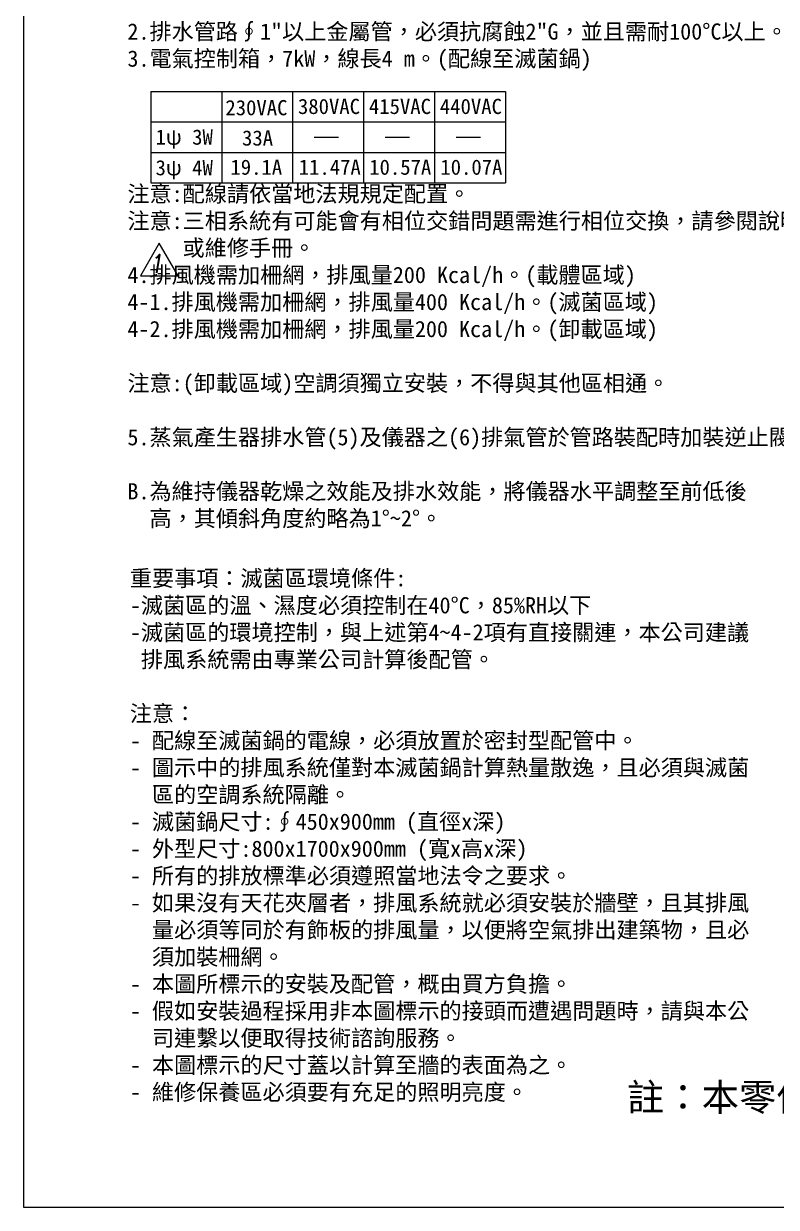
# Model space of a CAD drawing. Header units: millimetres. Extents: x 14969 to 28154, y 18 to 9288.
# Drawn here: x 14969 to 18681, y 18 to 5855 of the extents above; entities that cross this region are included whole.
import ezdxf

# ---------------------------------------------------------------- set-up
doc = ezdxf.new("R2010")
doc.units = ezdxf.units.MM
doc.header["$MEASUREMENT"] = 0
doc.layers.get('0').update_dxf_attribs({"lineweight": 25})
for name, color, linetype, lineweight in [('D', 3, 'Continuous', 13), ('F', 7, 'Continuous', 15), ('T', 4, 'Continuous', 15)]:
    doc.layers.add(name, color=color, linetype=linetype, lineweight=lineweight)
doc.styles.get("Standard").update_dxf_attribs({"font": 'KAIU.TTF'})
doc.styles.add('STU25', font='isocp2.shx')
doc.styles.add('Text', font='romans.shx', dxfattribs={"width": 0.8, "oblique": 10})

msp = doc.modelspace()

# ---------------------------------------------------------------- linework, layer by layer
at = {"layer": 'D'}
for p, q in [((15595.367, 5520.316), (15595.367, 5070.316)), ((15595.367, 5520.316), (17345.367, 5520.316)), ((15945.367, 5520.316), (15945.367, 5070.316)), ((16295.367, 5520.316), (16295.367, 5070.316)), ((16645.367, 5520.316), (16645.367, 5070.316)), ((16995.367, 5520.316), (16995.367, 5070.316)), ((17345.367, 5520.316), (17345.367, 5070.316)), ((15595.367, 5370.316), (17345.367, 5370.316)), ((15595.367, 5220.316), (17345.367, 5220.316)), ((15595.367, 5070.316), (17345.367, 5070.316))]:
    msp.add_line(p, q, dxfattribs=at)
at = {"layer": 'D', "color": 11}
for p, q in [((16401.642, 5295.316), (16521.324, 5295.316)), ((16751.642, 5295.316), (16871.324, 5295.316)), ((17101.642, 5295.316), (17221.324, 5295.316))]:
    msp.add_line(p, q, dxfattribs=at)
at = {"layer": 'F', "color": 6}
msp.add_lwpolyline([(14968.533, 9288.412), (14968.533, 18.412), (28153.533, 18.412), (28153.533, 9288.412)], close=True, dxfattribs=at)
msp.add_lwpolyline([(14968.533, 9288.412), (14968.533, 18.412), (28153.533, 18.412), (28153.533, 9288.412)], close=True, dxfattribs=at)
at = {"layer": 'F', "color": 7}
msp.add_lwpolyline([(15637.675, 4772.915), (15544.184, 4610.984), (15731.166, 4610.984)], close=True, dxfattribs=at)

# ---------------------------------------------------------------- texts
at = {"insert": (17944.487, 629.129), "char_height": 135.00867, "attachment_point": 1, "style": 'STU25'}
msp.add_mtext('{\\f標楷體|b0|i0|c136|p65;註：本零件及其用料均須符合}RoHS{\\f標楷體|b0|i0|c136|p65;指令。}', dxfattribs=at)
at = {"layer": 'D', "color": 11, "char_height": 80, "attachment_point": 1}
for s, insert in [('1.蒸氣產生器用水:∮1/2"，水溫25%%DC，每一滅菌行程大約消耗13公升\\P ，水壓0.5~10 bar，水硬度≦0.2%%DfH(0.02mmol/L)，酸鹼質pH 5~7，\\P 導電率≦15μS/cm管路可安置於牆內，但須配有可隨時取得的鑰匙。\\P\\P注意：維修或清潔保養時，如將蒸汽產生器的水排放後，必須要\\P      另外加計15公升水量。\\P2.排水管路∮1"以上金屬管，必須抗腐蝕2"G，並且需耐100%%DC以上。 \\P3.電氣控制箱，7kW，線長4 m。(配線至滅菌鍋)\\P    \\P\\P\\P\\P注意:配線請依當地法規規定配置。\\P{\\fDFKai-SB|b0|i0|c136|p65;注意:三相系統有可能會有相位交錯問題需進行相位交換，請參閱說明書\\P     或維修手冊。}\\P4.排風機需加柵網，排風量200 Kcal/h。(載體區域)\\P4-1.排風機需加柵網，排風量400 Kcal/h。(滅菌區域)\\P4-2.排風機需加柵網，排風量200 Kcal/h。(卸載區域)\\P\\P注意:(卸載區域)空調須獨立安裝，不得與其他區相通。\\P\\P5.蒸氣產生器排水管(5)及儀器之(6)排氣管於管路裝配時加裝逆止閥。\\P\\PB.為維持儀器乾燥之效能及排水效能，將儀器水平調整至前低後\\P  高，其傾斜角度約略為1%%D~2%%D。', (15480.339, 6656.498)), ('重要事項：滅菌區環境條件:\\P-滅菌區的溫、濕度必須控制在40%%DC，85%RH以下\\P-滅菌區的環境控制，與上述第4~4-2項有直接關連，本公司建議\\P 排風系統需由專業公司計算後配管。\\P\\P注意：\\P- 配線至滅菌鍋的電線，必須放置於密封型配管中。\\P- 圖示中的排風系統僅對本滅菌鍋計算熱量散逸，且必須與滅菌\\P  區的空調系統隔離。\\P- 滅菌鍋尺寸:∮450x900mm (直徑x深)\\P- 外型尺寸:800x1700x900mm (寬x高x深)\\P- 所有的排放標準必須遵照當地法令之要求。\\P- 如果沒有天花夾層者，排風系統就必須安裝於牆壁，且其排風\\P  量必須等同於有飾板的排風量，以便將空氣排出建築物，且必\\P  須加裝柵網。\\P- 本圖所標示的安裝及配管，概由買方負擔。\\P- 假如安裝過程採用非本圖標示的接頭而遭遇問題時，請與本公\\P  司連繫以便取得技術諮詢服務。\\P- 本圖標示的尺寸蓋以計算至牆的表面為之。\\P- 維修保養區必須要有充足的照明亮度。', (15492.411, 3160.514))]:
    msp.add_mtext(s, dxfattribs=dict(at, insert=insert))
at = {"layer": 'D', "color": 11, "char_height": 75, "attachment_point": 1, "style": 'STU25'}
for s, insert in [('{\\f標楷體|b0|i0|c136|p65;230VAC}', (15963.61, 5478.366)), ('{\\f標楷體|b0|i0|c136|p65;380VAC}', (16321.494, 5484.551)), ('{\\f標楷體|b0|i0|c136|p65;415VAC}', (16671.494, 5484.551)), ('{\\f標楷體|b0|i0|c136|p65;440VAC}', (17021.494, 5484.551)), ('{\\f標楷體|b0|i0|c136|p65;1ψ 3W}', (15619.175, 5333.399)), ('{\\f標楷體|b0|i0|c136|p65;33A}', (16045.689, 5328.877)), ('{\\f標楷體|b0|i0|c136|p65;3ψ 4W}', (15619.175, 5182.327)), ('{\\f標楷體|b0|i0|c136|p65;19.1A}', (15988.553, 5184.997)), ('{\\f標楷體|b0|i0|c136|p65;11.47A}', (16325.381, 5184.997)), ('{\\f標楷體|b0|i0|c136|p65;10.57A}', (16673.079, 5184.997)), ('{\\f標楷體|b0|i0|c136|p65;10.07A}', (17023.913, 5184.997))]:
    msp.add_mtext(s, dxfattribs=dict(at, insert=insert))
at = {"layer": 'T', "lineweight": 20, "style": 'Text', "oblique": 10, "width": 0.8}
msp.add_text('1', height=90, dxfattribs=at).set_placement((15589.21, 4627.027))

doc.saveas('drawing.dxf')
